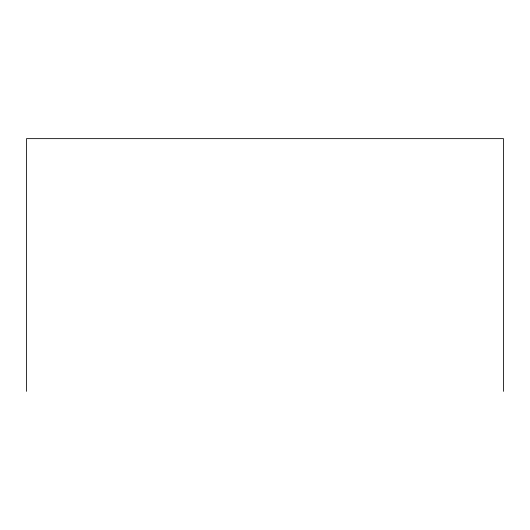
<?xml version="1.0" encoding="UTF-8"?>
<svg xmlns="http://www.w3.org/2000/svg" width="530" height="530" viewBox="0 0 530 530"><rect width="100%" height="100%" fill="white"/><g stroke="black" fill="none" stroke-linecap="round" stroke-linejoin="round"><path stroke-width="0.79" d="M503.5 391.359L503.5 138.641L26.5 138.641L26.5 391.359"/></g></svg>
